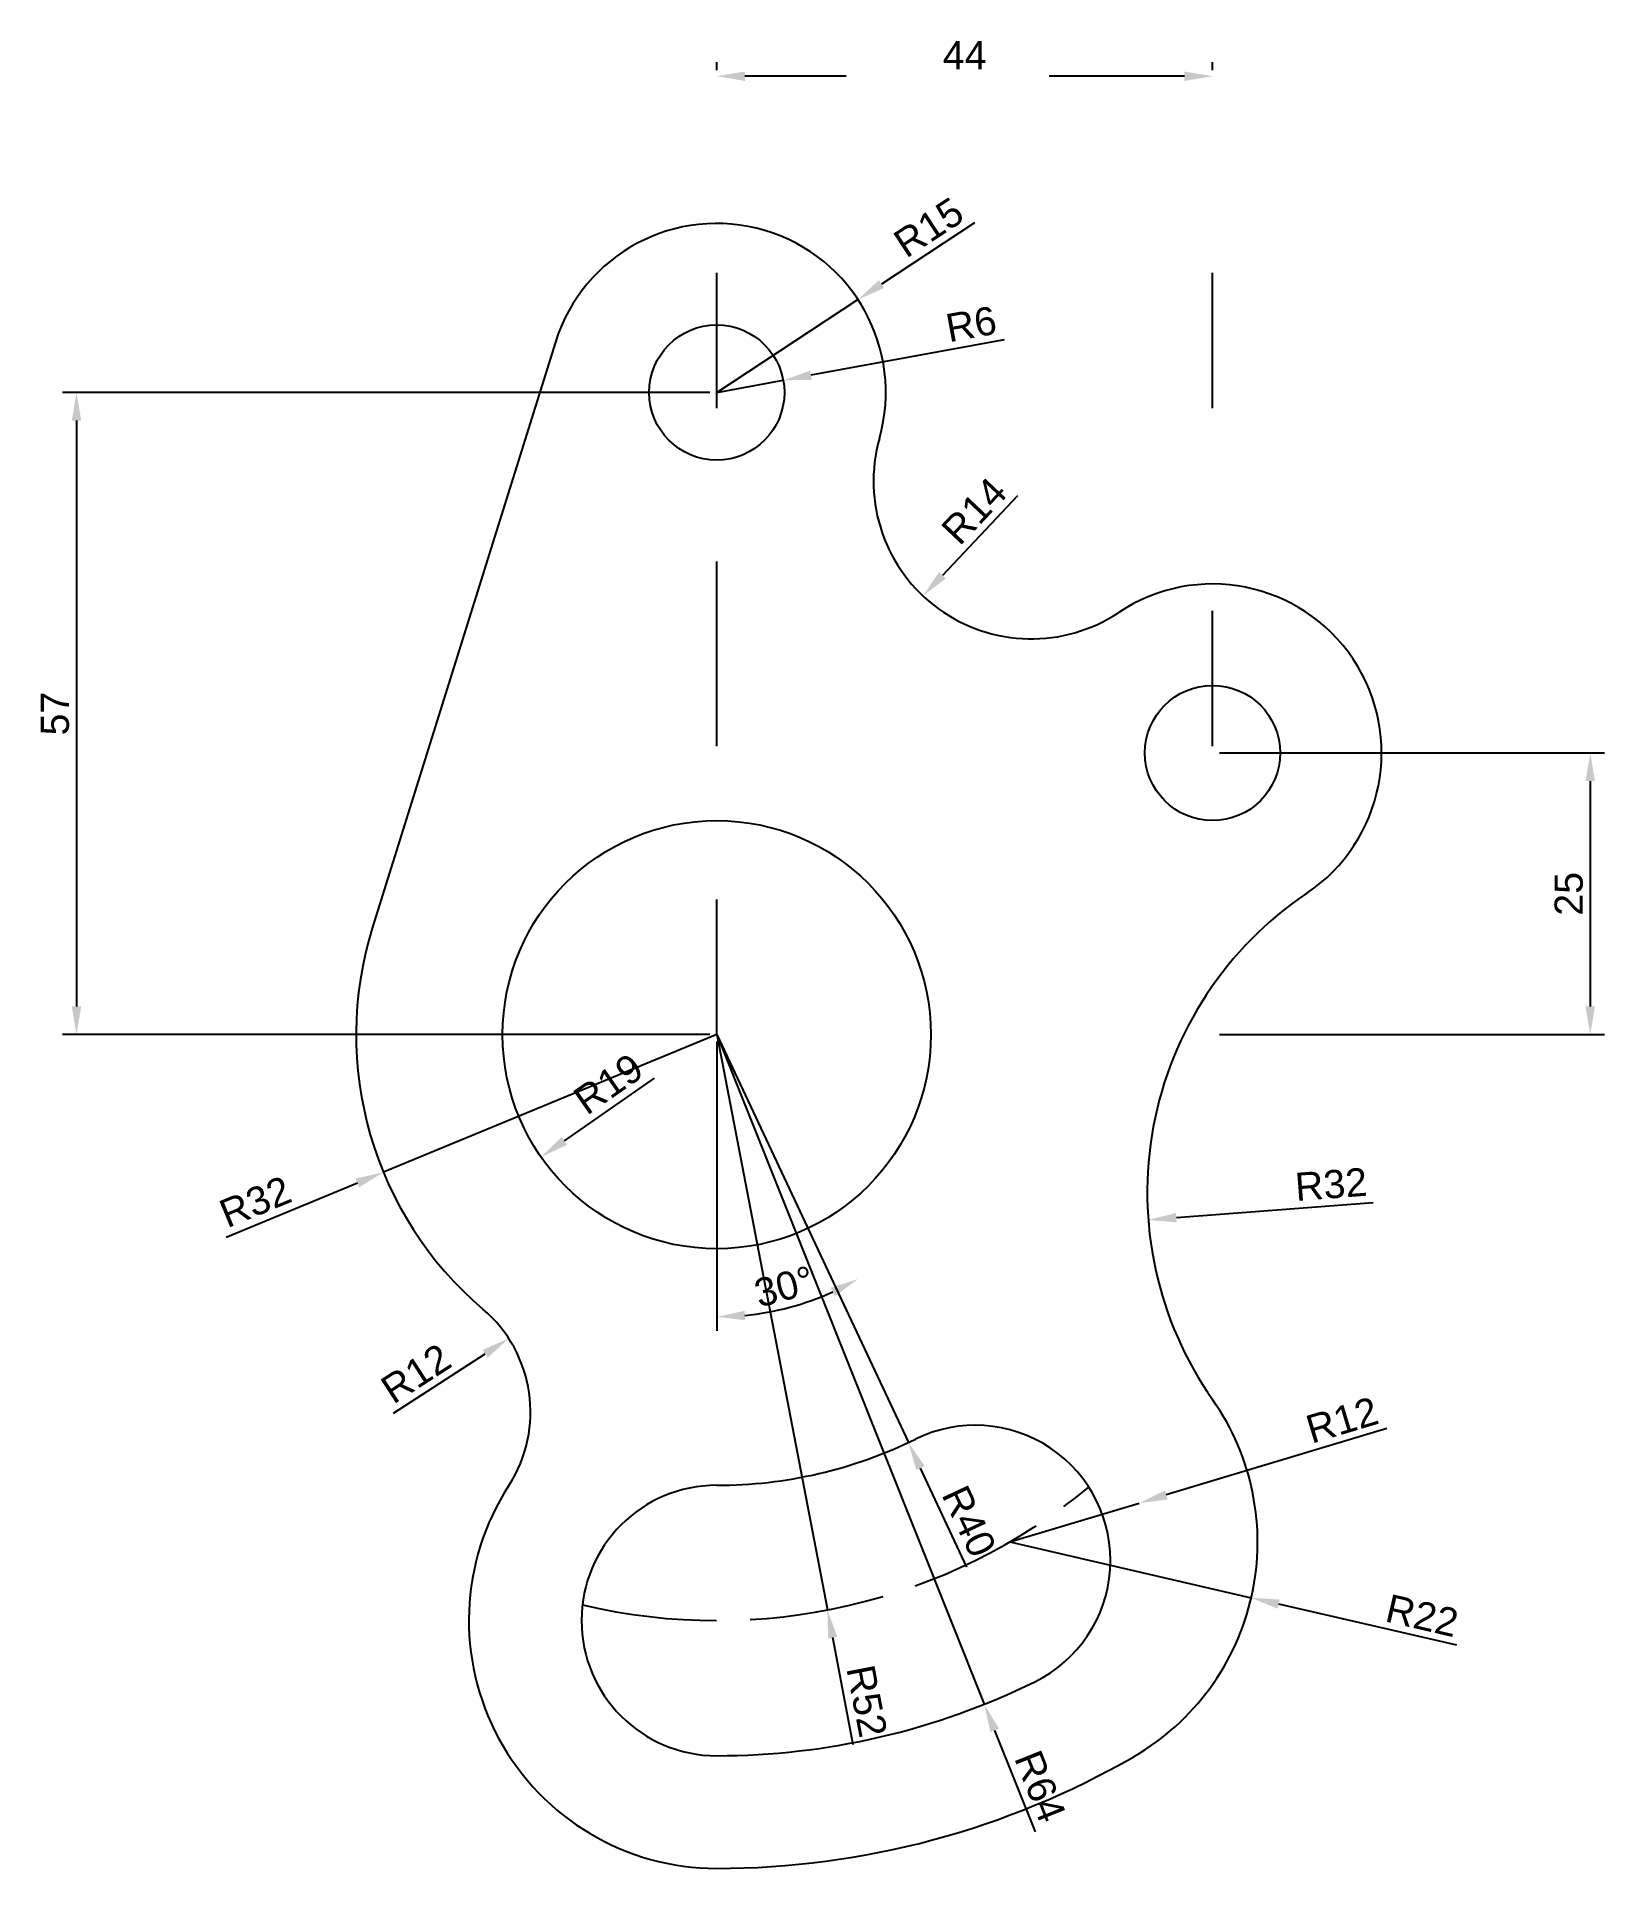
# Model space of a CAD drawing. Header units: millimetres. Extents: x 90 to 229, y 76 to 239.
import ezdxf

# ---------------------------------------------------------------- set-up
doc = ezdxf.new("R2010")
doc.units = ezdxf.units.MM
doc.linetypes.add('ACAD_ISO02W100', pattern=[15, 12, -3])
doc.linetypes.add('ACAD_ISO03W100', pattern=[30, 12, -18])
doc.styles.get("Standard").update_dxf_attribs({"font": 'arial.ttf'})
doc.dimstyles.new('ISO-25', dxfattribs={"dimtxt": 2.5, "dimasz": 2.5, "dimexe": 1.25, "dimexo": 0.625, "dimtad": 1, "dimtxsty": 'Standard', "dimcen": 2.5, "dimadec": 0, "dimazin": 0, "dimtfac": 1, "dimtmove": 0, "dimatfit": 3, "dimfxl": 1, "dimarcsym": 0})

# ---------------------------------------------------------------- blocks, each defined once
blk = doc.blocks.new('*D2')
at = {"color": 0, "lineweight": -2, "transparency": 16777216}
blk.add_line((150, 149.38), (150, 123.7), dxfattribs=at)
blk.add_arc((150, 150), 25.05, 275.7199, 294.2801, dxfattribs=at)
at = {"color": 0, "transparency": 16777216}
for points in [[(160.11, 127.53), (160.49, 126.79), (162.53, 128.3)], [(152.52, 124.66), (152.48, 125.49), (150, 124.95)]]:
    blk.add_solid(points, dxfattribs=at)
at = {"layer": 'Defpoints', "color": 0, "transparency": 16777216}
for p in [(150, 207), (150, 150), (150, 150), (154.35, 125.33), (176, 104.97)]:
    blk.add_point(p, dxfattribs=at)
at = {"color": 0, "transparency": 16777216, "insert": (155.99, 127.64), "char_height": 2.5, "attachment_point": 5, "rotation": 15}
blk.add_mtext('30°', dxfattribs=at)
blk = doc.blocks.new('*D3')
at = {"color": 0, "lineweight": -2, "transparency": 16777216}
for p, q in [((194.63, 175), (228.77, 175)), ((227.52, 172.5), (227.52, 152.5)), ((194.63, 150), (228.77, 150))]:
    blk.add_line(p, q, dxfattribs=at)
at = {"color": 0, "transparency": 16777216}
for points in [[(227.1, 172.5), (227.94, 172.5), (227.52, 175)], [(227.1, 152.5), (227.94, 152.5), (227.52, 150)]]:
    blk.add_solid(points, dxfattribs=at)
at = {"layer": 'Defpoints', "color": 0, "transparency": 16777216}
for p in [(194, 175), (194, 150), (227.52, 150)]:
    blk.add_point(p, dxfattribs=at)
at = {"color": 0, "transparency": 16777216, "insert": (225.62, 162.5), "char_height": 2.5, "attachment_point": 5, "rotation": 90}
blk.add_mtext('25', dxfattribs=at)
blk = doc.blocks.new('*D5')
at = {"color": 0, "lineweight": -2, "transparency": 16777216}
for p, q in [((149.38, 207), (91.93, 207)), ((93.18, 204.5), (93.18, 152.5)), ((149.38, 150), (91.93, 150))]:
    blk.add_line(p, q, dxfattribs=at)
at = {"color": 0, "transparency": 16777216}
for points in [[(92.76, 204.5), (93.6, 204.5), (93.18, 207)], [(92.76, 152.5), (93.6, 152.5), (93.18, 150)]]:
    blk.add_solid(points, dxfattribs=at)
at = {"layer": 'Defpoints', "color": 0, "transparency": 16777216}
for p in [(150, 207), (93.18, 150), (150, 150)]:
    blk.add_point(p, dxfattribs=at)
at = {"color": 0, "transparency": 16777216, "insert": (91.28, 178.5), "char_height": 2.5, "attachment_point": 5, "rotation": 90}
blk.add_mtext('57', dxfattribs=at)
blk = doc.blocks.new('*D6')
at = {"color": 0, "lineweight": -2, "transparency": 16777216}
for p, q in [((175.52, 211.67), (158.36, 208.53)), ((150, 207), (155.9, 208.08))]:
    blk.add_line(p, q, dxfattribs=at)
at = {"color": 0, "transparency": 16777216}
blk.add_solid([(158.29, 208.94), (158.44, 208.12), (155.9, 208.08)], dxfattribs=at)
at = {"layer": 'Defpoints', "color": 0, "transparency": 16777216}
for p in [(150, 207), (155.9, 208.08)]:
    blk.add_point(p, dxfattribs=at)
at = {"color": 0, "transparency": 16777216, "insert": (172.58, 213.06), "char_height": 2.5, "attachment_point": 5, "rotation": 10.3635}
blk.add_mtext('R6', dxfattribs=at)
blk = doc.blocks.new('*D7')
at = {"color": 0, "lineweight": -2, "transparency": 16777216}
for p, q in [((172.88, 222.05), (164.62, 216.62)), ((150, 207), (162.53, 215.24))]:
    blk.add_line(p, q, dxfattribs=at)
at = {"color": 0, "transparency": 16777216}
blk.add_solid([(164.39, 216.97), (164.85, 216.27), (162.53, 215.24)], dxfattribs=at)
at = {"layer": 'Defpoints', "color": 0, "transparency": 16777216}
for p in [(162.53, 215.24), (150, 207)]:
    blk.add_point(p, dxfattribs=at)
at = {"color": 0, "transparency": 16777216, "insert": (168.81, 221.65), "char_height": 2.5, "attachment_point": 5, "rotation": 33.3366}
blk.add_mtext('R15', dxfattribs=at)
blk = doc.blocks.new('*D8')
at = {"color": 0, "lineweight": -2, "transparency": 16777216}
blk.add_line((176.69, 197.83), (170.02, 190.76), dxfattribs=at)
at = {"color": 0, "transparency": 16777216}
blk.add_solid([(169.72, 191.05), (170.32, 190.48), (168.3, 188.94)], dxfattribs=at)
at = {"layer": 'Defpoints', "color": 0, "transparency": 16777216}
for p in [(177.91, 199.13), (168.3, 188.94)]:
    blk.add_point(p, dxfattribs=at)
at = {"color": 0, "transparency": 16777216, "insert": (172.84, 196.49), "char_height": 2.5, "attachment_point": 5, "rotation": 46.6731}
blk.add_mtext('R14', dxfattribs=at)
blk = doc.blocks.new('*D9')
at = {"color": 0, "lineweight": -2, "transparency": 16777216}
blk.add_line((121.31, 116.39), (129.44, 121.67), dxfattribs=at)
at = {"color": 0, "transparency": 16777216}
blk.add_solid([(129.22, 122.02), (129.67, 121.32), (131.54, 123.03)], dxfattribs=at)
at = {"layer": 'Defpoints', "color": 0, "transparency": 16777216}
for p in [(131.54, 123.03), (121.47, 116.5)]:
    blk.add_point(p, dxfattribs=at)
at = {"color": 0, "transparency": 16777216, "insert": (123.3, 119.93), "char_height": 2.5, "attachment_point": 5, "rotation": 32.9729}
blk.add_mtext('R12', dxfattribs=at)
blk = doc.blocks.new('*D10')
at = {"color": 0, "lineweight": -2, "transparency": 16777216}
blk.add_line((208.25, 135.07), (190.79, 133.75), dxfattribs=at)
at = {"color": 0, "transparency": 16777216}
blk.add_solid([(190.76, 134.16), (190.82, 133.33), (188.3, 133.56)], dxfattribs=at)
at = {"layer": 'Defpoints', "color": 0, "transparency": 16777216}
for p in [(220.2, 135.98), (188.3, 133.56)]:
    blk.add_point(p, dxfattribs=at)
at = {"color": 0, "transparency": 16777216, "insert": (204.52, 136.7), "char_height": 2.5, "attachment_point": 5, "rotation": 4.3475}
blk.add_mtext('R32', dxfattribs=at)
blk = doc.blocks.new('*D11')
at = {"color": 0, "lineweight": -2, "transparency": 16777216}
for p, q in [((176, 104.97), (197.43, 100.01)), ((215.68, 95.8), (199.87, 99.45))]:
    blk.add_line(p, q, dxfattribs=at)
at = {"color": 0, "transparency": 16777216}
blk.add_solid([(199.96, 99.86), (199.78, 99.04), (197.43, 100.01)], dxfattribs=at)
at = {"layer": 'Defpoints', "color": 0, "transparency": 16777216}
for p in [(176, 104.97), (197.43, 100.01)]:
    blk.add_point(p, dxfattribs=at)
at = {"color": 0, "transparency": 16777216, "insert": (212.6, 98.44), "char_height": 2.5, "attachment_point": 5, "rotation": 346.9865}
blk.add_mtext('R22', dxfattribs=at)
blk = doc.blocks.new('*D12')
at = {"color": 0, "lineweight": -2, "transparency": 16777216}
for p, q in [((209.48, 115.04), (189.89, 109.14)), ((176, 104.97), (187.49, 108.42))]:
    blk.add_line(p, q, dxfattribs=at)
at = {"color": 0, "transparency": 16777216}
blk.add_solid([(189.77, 109.54), (190.01, 108.74), (187.49, 108.42)], dxfattribs=at)
at = {"layer": 'Defpoints', "color": 0, "transparency": 16777216}
for p in [(187.49, 108.42), (176, 104.97)]:
    blk.add_point(p, dxfattribs=at)
at = {"color": 0, "transparency": 16777216, "insert": (205.49, 115.8), "char_height": 2.5, "attachment_point": 5, "rotation": 16.7387}
blk.add_mtext('R12', dxfattribs=at)
blk = doc.blocks.new('*D13')
at = {"color": 0, "lineweight": -2, "transparency": 16777216}
for p, q in [((150, 150), (159.82, 98.94)), ((162.12, 86.96), (160.29, 96.48))]:
    blk.add_line(p, q, dxfattribs=at)
at = {"color": 0, "transparency": 16777216}
blk.add_solid([(160.7, 96.56), (159.88, 96.4), (159.82, 98.94)], dxfattribs=at)
at = {"layer": 'Defpoints', "color": 0, "transparency": 16777216}
for p in [(150, 150), (159.82, 98.94)]:
    blk.add_point(p, dxfattribs=at)
at = {"color": 0, "transparency": 16777216, "insert": (163.31, 90.85), "char_height": 2.5, "attachment_point": 5, "rotation": 280.8852}
blk.add_mtext('R52', dxfattribs=at)
blk = doc.blocks.new('*D14')
at = {"color": 0, "lineweight": -2, "transparency": 16777216}
blk.add_line((144.44, 146.13), (136.46, 140.57), dxfattribs=at)
at = {"color": 0, "transparency": 16777216}
blk.add_solid([(136.23, 140.91), (136.7, 140.22), (134.41, 139.14)], dxfattribs=at)
at = {"layer": 'Defpoints', "color": 0, "transparency": 16777216}
for p in [(150, 150), (134.41, 139.14)]:
    blk.add_point(p, dxfattribs=at)
at = {"color": 0, "transparency": 16777216, "insert": (140.39, 145.62), "char_height": 2.5, "attachment_point": 5, "rotation": 34.8756}
blk.add_mtext('R19', dxfattribs=at)
blk = doc.blocks.new('*D15')
at = {"color": 0, "lineweight": -2, "transparency": 16777216}
for p, q in [((150, 150), (120.42, 137.79)), ((106.45, 132.02), (118.11, 136.84))]:
    blk.add_line(p, q, dxfattribs=at)
at = {"color": 0, "transparency": 16777216}
blk.add_solid([(117.95, 137.22), (118.27, 136.45), (120.42, 137.79)], dxfattribs=at)
at = {"layer": 'Defpoints', "color": 0, "transparency": 16777216}
for p in [(150, 150), (120.42, 137.79)]:
    blk.add_point(p, dxfattribs=at)
at = {"color": 0, "transparency": 16777216, "insert": (109.05, 135.16), "char_height": 2.5, "attachment_point": 5, "rotation": 22.4281}
blk.add_mtext('R32', dxfattribs=at)
blk = doc.blocks.new('*D18')
at = {"color": 0, "lineweight": -2, "transparency": 16777216}
for p, q in [((150, 150), (173.74, 90.57)), ((178.28, 79.23), (174.67, 88.25))]:
    blk.add_line(p, q, dxfattribs=at)
at = {"color": 0, "transparency": 16777216}
blk.add_solid([(175.06, 88.4), (174.29, 88.09), (173.74, 90.57)], dxfattribs=at)
at = {"layer": 'Defpoints', "color": 0, "transparency": 16777216}
for p in [(150, 150), (173.74, 90.57)]:
    blk.add_point(p, dxfattribs=at)
at = {"color": 0, "transparency": 16777216, "insert": (178.7, 83.28), "char_height": 2.5, "attachment_point": 5, "rotation": 291.7778}
blk.add_mtext('R64', dxfattribs=at)
blk = doc.blocks.new('*D19')
at = {"color": 0, "lineweight": -2, "transparency": 16777216}
for p, q in [((150, 150), (167.01, 113.8)), ((172.2, 102.74), (168.07, 111.53))]:
    blk.add_line(p, q, dxfattribs=at)
at = {"color": 0, "transparency": 16777216}
blk.add_solid([(168.45, 111.71), (167.7, 111.36), (167.01, 113.8)], dxfattribs=at)
at = {"layer": 'Defpoints', "color": 0, "transparency": 16777216}
for p in [(150, 150), (167.01, 113.8)]:
    blk.add_point(p, dxfattribs=at)
at = {"color": 0, "transparency": 16777216, "insert": (172.39, 106.81), "char_height": 2.5, "attachment_point": 5, "rotation": 295.1652}
blk.add_mtext('R40', dxfattribs=at)
blk = doc.blocks.new('*D20')
at = {"color": 0, "linetype": 'ACAD_ISO03W100', "lineweight": -2, "transparency": 16777216}
for p, q in [((150, 175.62), (150, 236.32)), ((194, 175.62), (194, 236.32)), ((191.5, 235.07), (152.5, 235.07))]:
    blk.add_line(p, q, dxfattribs=at)
at = {"color": 0, "linetype": 'ACAD_ISO03W100', "transparency": 16777216}
for points in [[(152.5, 235.49), (152.5, 234.65), (150, 235.07)], [(191.5, 235.49), (191.5, 234.65), (194, 235.07)]]:
    blk.add_solid(points, dxfattribs=at)
at = {"layer": 'Defpoints', "color": 0, "linetype": 'ACAD_ISO03W100', "transparency": 16777216}
for p in [(150, 235.07), (150, 175), (194, 175)]:
    blk.add_point(p, dxfattribs=at)
at = {"color": 0, "linetype": 'ACAD_ISO03W100', "transparency": 16777216, "insert": (172, 236.94), "char_height": 2.5, "attachment_point": 5}
blk.add_mtext('44', dxfattribs=at)

msp = doc.modelspace()

# ---------------------------------------------------------------- linework, layer by layer
msp.add_line((135.683, 211.474), (119.456, 159.544))
at = {"linetype": 'ACAD_ISO03W100'}
msp.add_line((150, 150), (150, 207), dxfattribs=at)
for centre, radius in [((150, 207), 6), ((194, 175), 6), ((150, 150), 19)]:
    msp.add_circle(centre, radius)
for centre, radius, start, end in [((150, 207), 15, 344.24891, 162.64774), ((177.911, 199.128), 14, 164.24891, 303.69634), ((194, 175), 15, 303.88544, 123.69634), ((220.204, 135.983), 32, 123.88544, 215.05566), ((150, 150), 32, 162.64774, 229.58456), ((121.474, 116.5), 12, 327.03561, 49.58456), ((176, 104.967), 22, 300, 35.05566), ((150, 150), 40, 270, 296.17936), ((172.941, 103.334), 12, 296.17936, 116.17936), ((150, 98), 22, 147.03561, 270), ((150, 98), 12, 90, 270), ((150, 150), 64, 270, 296.17936), ((150, 150), 74, 270, 300)]:
    msp.add_arc(centre, radius, start, end)
at = {"linetype": 'ACAD_ISO02W100'}
msp.add_arc((150, 150), 52, 256.74838, 309.43098, dxfattribs=at)

# ---------------------------------------------------------------- dimensions: what is measured, and where the dimension line sits
at = {"linetype": 'ACAD_ISO03W100'}
dim = msp.add_linear_dim(base=(150, 235.069), p1=(194, 175), p2=(150, 175), dimstyle='ISO-25', dxfattribs=at)
dim.commit()
dim.dimension.update_dxf_attribs({"geometry": '*D20', "text_midpoint": (172, 236.944)})
for center, mpoint, picture, middle in [((150, 207), (162.532, 215.243), '*D7', (169.853, 220.059)), ((150, 207), (155.902, 208.079), '*D6', (172.925, 211.192)), ((177.911, 199.128), (168.305, 188.943), '*D8', (174.21, 195.204)), ((150, 150), (120.421, 137.791), '*D15', (109.776, 133.398)), ((150, 150), (134.412, 139.136), '*D14', (141.48, 144.062)), ((220.204, 135.983), (188.296, 133.557), '*D10', (204.666, 134.801)), ((121.474, 116.5), (131.541, 123.031), '*D9', (124.327, 118.351)), ((176, 104.967), (187.492, 108.423), '*D12', (206.031, 113.999)), ((176, 104.967), (197.435, 100.013), '*D11', (212.175, 96.606))]:
    dim = msp.add_radius_dim(center=center, mpoint=mpoint, dimstyle='ISO-25')
    dim.commit()
    dim.dimension.update_dxf_attribs({"geometry": picture, "text_midpoint": middle, "dimtype": 164})
for base, p1, p2, picture, middle in [((93.181, 150), (150, 207), (150, 150), '*D5', (91.285, 178.5)), ((227.521, 150), (194, 175), (194, 150), '*D3', (225.62, 162.5))]:
    dim = msp.add_linear_dim(base=base, p1=p1, p2=p2, angle=90, dimstyle='ISO-25')
    dim.commit()
    dim.dimension.update_dxf_attribs({"geometry": picture, "text_midpoint": middle})
dim = msp.add_angular_dim_2l(base=(154.35, 125.328), line1=((150, 150), (176, 104.967)), line2=((150, 150), (150, 207)), dimstyle='ISO-25')
dim.commit()
dim.dimension.update_dxf_attribs({"geometry": '*D2', "text_midpoint": (155.992, 127.638)})
for mpoint, picture, middle in [((159.82, 98.936), '*D13', (163.311, 90.85)), ((173.745, 90.568), '*D18', (178.703, 83.281)), ((167.009, 113.797), '*D19', (172.39, 106.815))]:
    dim = msp.add_radius_dim(center=(150, 150), mpoint=mpoint, dimstyle='ISO-25')
    dim.commit()
    dim.dimension.update_dxf_attribs({"geometry": picture, "text_midpoint": middle})

doc.saveas('drawing.dxf')
